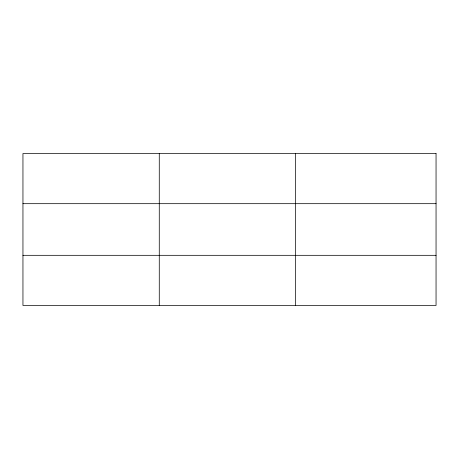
<?xml version="1.0" encoding="UTF-8"?>
<svg xmlns="http://www.w3.org/2000/svg" width="459" height="459" viewBox="0 0 459 459"><rect width="100%" height="100%" fill="white"/><g stroke="black" fill="none" stroke-linecap="round" stroke-linejoin="round"><path stroke-width="0.69" d="M159.273 305.447L159.273 153.553M295.596 305.447L295.596 153.553M22.95 203.681L436.05 203.681M22.95 255.319L436.05 255.319M436.05 153.553L436.05 305.447L22.95 305.447L22.95 153.553L436.05 153.553"/></g></svg>
